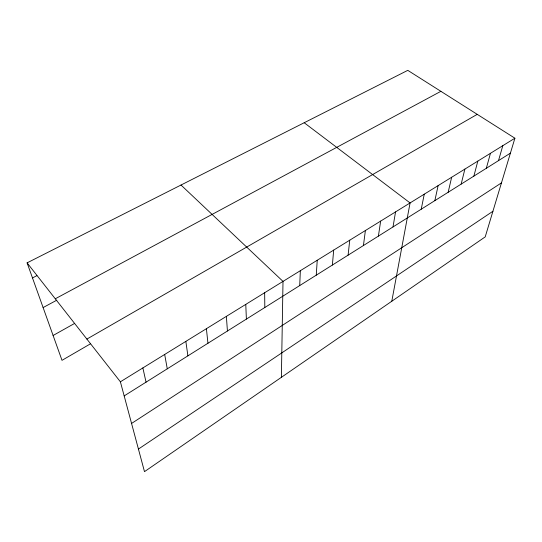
<?xml version="1.0" encoding="UTF-8"?>
<svg xmlns="http://www.w3.org/2000/svg" width="542" height="542" viewBox="0 0 542 542"><rect width="100%" height="100%" fill="white"/><g stroke="black" fill="none" stroke-linecap="round" stroke-linejoin="round"><path stroke-width="0.81" d="M281.386 377.32L283.005 281.393L181.008 185.032M299.719 285.573L300.343 270.688M316.25 275.18L317.239 260.255M332.368 265.052L333.696 250.092M348.093 255.167L349.746 240.187M363.431 245.526L365.389 230.526M378.397 236.116L380.653 221.102M393.011 226.935L395.545 211.908M391.791 301.25L410.077 202.932L304.191 122.736M421.222 209.205L424.271 194.172M434.84 200.642L438.126 185.615M448.153 192.275L451.662 177.254M461.161 184.097L464.887 169.09M473.884 176.103L477.82 161.109M486.323 168.284L490.456 153.305M498.498 160.635L502.813 145.676M514.9 138.21L485.219 236.874L144.49 471.648L120.392 381.805L27.1 262.863L407.78 70.352L514.9 138.21L120.392 381.805M138.434 449.067L492.922 211.265M131.564 423.444L501.458 182.878M124.172 395.911L510.408 153.149M90.46 343.824L62.005 360.335L27.1 262.863M86.883 339.082L477.224 114.348M53.102 335.484L74.511 323.479M43.109 307.565L56.808 300.173M55.277 298.791L440.883 91.32M32.493 277.917L36.883 275.648M142.871 367.923L146.042 382.164M164.68 354.454L167.275 368.817M185.845 341.385L187.905 355.857M206.4 328.696L207.945 343.255M226.373 316.365L227.43 331.013M245.777 304.38L246.38 319.103M264.652 292.727L264.814 307.51"/></g></svg>
